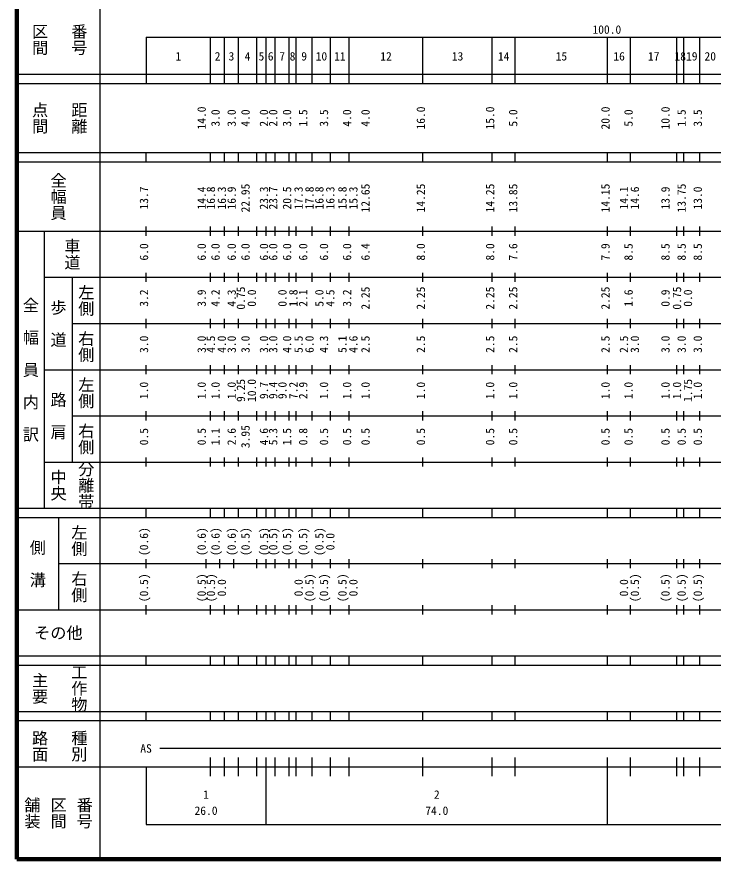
# Model space of a CAD drawing. Units: millimetres on the paper, enlarged 1000 times. Extents: x 40000 to 680000, y 20000 to 380000.
# Drawn here: x 40000 to 190885, y 20000 to 202409 of the extents above; entities that cross this region are included whole.
import ezdxf
from ezdxf.enums import TextEntityAlignment as Align

# ---------------------------------------------------------------- set-up
doc = ezdxf.new("R2010")
doc.units = ezdxf.units.MM
doc.header["$LTSCALE"] = 1000
doc.layers.add('S-TTL', color=2, linetype='Continuous', lineweight=140)
doc.layers.add('S-TTL-BAND', color=7, linetype='Continuous', lineweight=25)
doc.styles.add('@ＭＳ ゴシック', font='')
doc.styles.add('ＭＳ ゴシック', font='')
doc.styles.get('@ＭＳ ゴシック').set_extended_font_data('@MS Gothic')
doc.styles.get('ＭＳ ゴシック').set_extended_font_data('MS Gothic')

msp = doc.modelspace()

# ---------------------------------------------------------------- linework, layer by layer
at = {"layer": 'S-TTL'}
for p, q in [((40000, 380000), (40000, 20000)), ((40000, 20000), (680000, 20000))]:
    msp.add_line(p, q, dxfattribs=at)
at = {"layer": 'S-TTL-BAND'}
for p, q in [((58000, 370000), (58000, 20000)), ((68000, 198000), (579000, 198000)), ((68000, 198000), (68000, 188000)), ((82000, 188000), (82000, 198000)), ((85000, 188000), (85000, 198000)), ((88000, 188000), (88000, 198000)), ((92000, 188000), (92000, 198000)), ((94000, 188000), (94000, 198000)), ((96000, 188000), (96000, 198000)), ((99000, 188000), (99000, 198000)), ((100500, 188000), (100500, 198000)), ((104000, 188000), (104000, 198000)), ((108000, 188000), (108000, 198000)), ((112000, 188000), (112000, 198000)), ((128000, 188000), (128000, 198000)), ((143000, 188000), (143000, 198000)), ((148000, 188000), (148000, 198000)), ((168000, 188000), (168000, 198000)), ((173000, 188000), (173000, 198000)), ((183000, 188000), (183000, 198000)), ((184500, 188000), (184500, 198000)), ((188000, 188000), (188000, 198000)), ((40000, 190000), (579000, 190000)), ((40000, 188000), (579000, 188000)), ((40000, 173000), (579000, 173000)), ((68000, 171000), (68000, 173000)), ((82000, 171000), (82000, 173000)), ((85000, 171000), (85000, 173000)), ((88000, 171000), (88000, 173000)), ((92000, 171000), (92000, 173000)), ((94000, 171000), (94000, 173000)), ((96000, 171000), (96000, 173000)), ((99000, 171000), (99000, 173000)), ((100500, 171000), (100500, 173000)), ((104000, 171000), (104000, 173000)), ((108000, 171000), (108000, 173000)), ((112000, 171000), (112000, 173000)), ((128000, 171000), (128000, 173000)), ((143000, 171000), (143000, 173000)), ((148000, 171000), (148000, 173000)), ((168000, 171000), (168000, 173000)), ((173000, 171000), (173000, 173000)), ((183000, 171000), (183000, 173000)), ((184500, 171000), (184500, 173000)), ((188000, 171000), (188000, 173000)), ((40000, 171000), (579000, 171000)), ((68000, 155000), (68000, 157000)), ((82000, 155000), (82000, 157000)), ((85000, 155000), (85000, 157000)), ((88000, 155000), (88000, 157000)), ((92000, 155000), (92000, 157000)), ((94000, 155000), (94000, 157000)), ((96000, 155000), (96000, 157000)), ((99000, 155000), (99000, 157000)), ((100500, 155000), (100500, 157000)), ((104000, 155000), (104000, 157000)), ((108000, 155000), (108000, 157000)), ((112000, 155000), (112000, 157000)), ((128000, 155000), (128000, 157000)), ((143000, 155000), (143000, 157000)), ((148000, 155000), (148000, 157000)), ((168000, 155000), (168000, 157000)), ((173000, 155000), (173000, 157000)), ((183000, 155000), (183000, 157000)), ((184500, 155000), (184500, 157000)), ((188000, 155000), (188000, 157000)), ((40000, 156000), (579000, 156000)), ((46000, 96000), (46000, 156000)), ((46000, 146000), (579000, 146000)), ((52000, 146000), (52000, 106000)), ((68000, 145000), (68000, 147000)), ((82000, 145000), (82000, 147000)), ((85000, 145000), (85000, 147000)), ((88000, 145000), (88000, 147000)), ((92000, 145000), (92000, 147000)), ((94000, 145000), (94000, 147000)), ((96000, 145000), (96000, 147000)), ((99000, 145000), (99000, 147000)), ((100500, 145000), (100500, 147000)), ((104000, 145000), (104000, 147000)), ((108000, 145000), (108000, 147000)), ((112000, 145000), (112000, 147000)), ((128000, 145000), (128000, 147000)), ((143000, 145000), (143000, 147000)), ((148000, 145000), (148000, 147000)), ((168000, 145000), (168000, 147000)), ((173000, 145000), (173000, 147000)), ((183000, 145000), (183000, 147000)), ((184500, 145000), (184500, 147000)), ((188000, 145000), (188000, 147000)), ((68000, 135000), (68000, 137000)), ((82000, 135000), (82000, 137000)), ((85000, 135000), (85000, 137000)), ((88000, 135000), (88000, 137000)), ((92000, 135000), (92000, 137000)), ((94000, 135000), (94000, 137000)), ((96000, 135000), (96000, 137000)), ((99000, 135000), (99000, 137000)), ((100500, 135000), (100500, 137000)), ((104000, 135000), (104000, 137000)), ((108000, 135000), (108000, 137000)), ((112000, 135000), (112000, 137000)), ((128000, 135000), (128000, 137000)), ((143000, 135000), (143000, 137000)), ((148000, 135000), (148000, 137000)), ((168000, 135000), (168000, 137000)), ((173000, 135000), (173000, 137000)), ((183000, 135000), (183000, 137000)), ((184500, 135000), (184500, 137000)), ((188000, 135000), (188000, 137000)), ((52000, 136000), (579000, 136000)), ((46000, 126000), (579000, 126000)), ((68000, 125000), (68000, 127000)), ((82000, 125000), (82000, 127000)), ((85000, 125000), (85000, 127000)), ((88000, 125000), (88000, 127000)), ((92000, 125000), (92000, 127000)), ((94000, 125000), (94000, 127000)), ((96000, 125000), (96000, 127000)), ((99000, 125000), (99000, 127000)), ((100500, 125000), (100500, 127000)), ((104000, 125000), (104000, 127000)), ((108000, 125000), (108000, 127000)), ((112000, 125000), (112000, 127000)), ((128000, 125000), (128000, 127000)), ((143000, 125000), (143000, 127000)), ((148000, 125000), (148000, 127000)), ((168000, 125000), (168000, 127000)), ((173000, 125000), (173000, 127000)), ((183000, 125000), (183000, 127000)), ((184500, 125000), (184500, 127000)), ((188000, 125000), (188000, 127000)), ((68000, 115000), (68000, 117000)), ((82000, 115000), (82000, 117000)), ((85000, 115000), (85000, 117000)), ((88000, 115000), (88000, 117000)), ((92000, 115000), (92000, 117000)), ((94000, 115000), (94000, 117000)), ((96000, 115000), (96000, 117000)), ((99000, 115000), (99000, 117000)), ((100500, 115000), (100500, 117000)), ((104000, 115000), (104000, 117000)), ((108000, 115000), (108000, 117000)), ((112000, 115000), (112000, 117000)), ((128000, 115000), (128000, 117000)), ((143000, 115000), (143000, 117000)), ((148000, 115000), (148000, 117000)), ((168000, 115000), (168000, 117000)), ((173000, 115000), (173000, 117000)), ((183000, 115000), (183000, 117000)), ((184500, 115000), (184500, 117000)), ((188000, 115000), (188000, 117000)), ((52000, 116000), (579000, 116000)), ((46000, 106000), (579000, 106000)), ((68000, 105000), (68000, 107000)), ((82000, 105000), (82000, 107000)), ((85000, 105000), (85000, 107000)), ((88000, 105000), (88000, 107000)), ((92000, 105000), (92000, 107000)), ((94000, 105000), (94000, 107000)), ((96000, 105000), (96000, 107000)), ((99000, 105000), (99000, 107000)), ((100500, 105000), (100500, 107000)), ((104000, 105000), (104000, 107000)), ((108000, 105000), (108000, 107000)), ((112000, 105000), (112000, 107000)), ((128000, 105000), (128000, 107000)), ((143000, 105000), (143000, 107000)), ((148000, 105000), (148000, 107000)), ((168000, 105000), (168000, 107000)), ((173000, 105000), (173000, 107000)), ((183000, 105000), (183000, 107000)), ((184500, 105000), (184500, 107000)), ((188000, 105000), (188000, 107000)), ((40000, 96000), (579000, 96000)), ((68000, 94000), (68000, 96000)), ((82000, 94000), (82000, 96000)), ((85000, 94000), (85000, 96000)), ((88000, 94000), (88000, 96000)), ((92000, 94000), (92000, 96000)), ((94000, 94000), (94000, 96000)), ((96000, 94000), (96000, 96000)), ((99000, 94000), (99000, 96000)), ((100500, 94000), (100500, 96000)), ((104000, 94000), (104000, 96000)), ((108000, 94000), (108000, 96000)), ((112000, 94000), (112000, 96000)), ((128000, 94000), (128000, 96000)), ((143000, 94000), (143000, 96000)), ((148000, 94000), (148000, 96000)), ((168000, 94000), (168000, 96000)), ((173000, 94000), (173000, 96000)), ((183000, 94000), (183000, 96000)), ((184500, 94000), (184500, 96000)), ((188000, 94000), (188000, 96000)), ((40000, 94000), (579000, 94000)), ((49000, 94000), (49000, 74000)), ((49000, 84000), (579000, 84000)), ((68000, 83000), (68000, 85000)), ((81000, 83000), (81000, 85000)), ((84000, 83000), (84000, 85000)), ((87000, 83000), (87000, 85000)), ((92000, 83000), (92000, 85000)), ((94000, 83000), (94000, 85000)), ((96000, 83000), (96000, 85000)), ((99000, 83000), (99000, 85000)), ((100500, 83000), (100500, 85000)), ((104000, 83000), (104000, 85000)), ((108000, 83000), (108000, 85000)), ((112000, 83000), (112000, 85000)), ((128000, 83000), (128000, 85000)), ((143000, 83000), (143000, 85000)), ((148000, 83000), (148000, 85000)), ((168000, 83000), (168000, 85000)), ((173000, 83000), (173000, 85000)), ((183000, 83000), (183000, 85000)), ((184500, 83000), (184500, 85000)), ((188000, 83000), (188000, 85000)), ((68000, 73000), (68000, 75000)), ((82000, 73000), (82000, 75000)), ((85000, 73000), (85000, 75000)), ((88000, 73000), (88000, 75000)), ((92000, 73000), (92000, 75000)), ((94000, 73000), (94000, 75000)), ((96000, 73000), (96000, 75000)), ((99000, 73000), (99000, 75000)), ((100500, 73000), (100500, 75000)), ((104000, 73000), (104000, 75000)), ((108000, 73000), (108000, 75000)), ((112000, 73000), (112000, 75000)), ((128000, 73000), (128000, 75000)), ((143000, 73000), (143000, 75000)), ((148000, 73000), (148000, 75000)), ((168000, 73000), (168000, 75000)), ((173000, 73000), (173000, 75000)), ((183000, 73000), (183000, 75000)), ((184500, 73000), (184500, 75000)), ((188000, 73000), (188000, 75000)), ((40000, 74000), (579000, 74000)), ((40000, 64000), (579000, 64000)), ((68000, 62000), (68000, 64000)), ((82000, 62000), (82000, 64000)), ((85000, 62000), (85000, 64000)), ((88000, 62000), (88000, 64000)), ((92000, 62000), (92000, 64000)), ((94000, 62000), (94000, 64000)), ((96000, 62000), (96000, 64000)), ((99000, 62000), (99000, 64000)), ((100500, 62000), (100500, 64000)), ((104000, 62000), (104000, 64000)), ((108000, 62000), (108000, 64000)), ((112000, 62000), (112000, 64000)), ((128000, 62000), (128000, 64000)), ((143000, 62000), (143000, 64000)), ((148000, 62000), (148000, 64000)), ((168000, 62000), (168000, 64000)), ((173000, 62000), (173000, 64000)), ((183000, 62000), (183000, 64000)), ((184500, 62000), (184500, 64000)), ((188000, 62000), (188000, 64000)), ((40000, 62000), (579000, 62000)), ((40000, 52000), (579000, 52000)), ((68000, 50000), (68000, 52000)), ((82000, 50000), (82000, 52000)), ((85000, 50000), (85000, 52000)), ((88000, 50000), (88000, 52000)), ((92000, 50000), (92000, 52000)), ((94000, 50000), (94000, 52000)), ((96000, 50000), (96000, 52000)), ((99000, 50000), (99000, 52000)), ((100500, 50000), (100500, 52000)), ((104000, 50000), (104000, 52000)), ((108000, 50000), (108000, 52000)), ((112000, 50000), (112000, 52000)), ((128000, 50000), (128000, 52000)), ((143000, 50000), (143000, 52000)), ((148000, 50000), (148000, 52000)), ((168000, 50000), (168000, 52000)), ((173000, 50000), (173000, 52000)), ((183000, 50000), (183000, 52000)), ((184500, 50000), (184500, 52000)), ((188000, 50000), (188000, 52000)), ((40000, 50000), (579000, 50000)), ((71000, 44000), (304000, 44000)), ((82000, 38000), (82000, 42000)), ((85000, 38000), (85000, 42000)), ((88000, 38000), (88000, 42000)), ((92000, 38000), (92000, 42000)), ((94000, 27500), (94000, 42000)), ((96000, 38000), (96000, 42000)), ((99000, 38000), (99000, 42000)), ((100500, 38000), (100500, 42000)), ((104000, 38000), (104000, 42000)), ((108000, 38000), (108000, 42000)), ((112000, 38000), (112000, 42000)), ((128000, 38000), (128000, 42000)), ((143000, 38000), (143000, 42000)), ((148000, 38000), (148000, 42000)), ((168000, 27500), (168000, 42000)), ((173000, 38000), (173000, 42000)), ((183000, 38000), (183000, 42000)), ((184500, 38000), (184500, 42000)), ((188000, 38000), (188000, 42000)), ((40000, 40000), (579000, 40000)), ((68000, 40000), (68000, 27500)), ((68000, 27500), (579000, 27500))]:
    msp.add_line(p, q, dxfattribs=at)

# ---------------------------------------------------------------- texts
at = {"layer": 'S-TTL-BAND', "style": '@ＭＳ ゴシック'}
for s, p in [('番号', (53500, 197500)), ('区間', (45000, 197500)), ('点間', (45000, 180500)), ('距離', (53500, 180500)), ('全幅員', (49000, 163500)), ('車道', (52000, 151000)), ('左側', (55000, 141000)), ('全\u3000幅\u3000員\u3000内\u3000訳', (43000, 126000)), ('歩\u3000道', (49000, 136000)), ('右側', (55000, 131000)), ('左側', (55000, 121000)), ('路\u3000肩', (49000, 116000)), ('右側', (55000, 111000)), ('分離帯', (55000, 101000)), ('中央', (49000, 101000)), ('左側', (53500, 89000)), ('側\u3000溝', (44500, 84000)), ('右側', (53500, 79000)), ('主要', (45000, 57000)), ('工作物', (53500, 57000)), ('路面', (45000, 44500)), ('種別', (53500, 44500)), ('舗装', (43333, 30000)), ('区間', (49000, 30000)), ('番号', (54667, 30000))]:
    msp.add_text(s, height=2566, rotation=270, dxfattribs=at).set_placement(p, align=Align.MIDDLE_CENTER)
at = {"layer": 'S-TTL-BAND', "style": 'ＭＳ ゴシック'}
for s, p in [('100.0', (167844, 198195)), ('1', (75000, 192405)), ('2', (83500, 192405)), ('3', (86500, 192405)), ('4', (90000, 192405)), ('5', (93000, 192405)), ('6', (95000, 192405)), ('7', (97500, 192405)), ('8', (99750, 192405)), ('9', (102250, 192405)), ('10', (106000, 192405)), ('11', (110000, 192405)), ('12', (120000, 192405)), ('13', (135500, 192405)), ('14', (145500, 192405)), ('15', (158000, 192405)), ('16', (170500, 192405)), ('17', (178000, 192405)), ('18', (183750, 192405)), ('19', (186250, 192405)), ('20', (190250, 192405)), ('AS', (68000, 42500)), ('1', (81000, 32523)), ('2', (131000, 32523)), ('26.0', (81000, 29033)), ('74.0', (131000, 29033))]:
    msp.add_text(s, height=1833, dxfattribs=at).set_placement(p, align=Align.BOTTOM_CENTER)
for s, p in [('14.0', (81500, 180500)), ('16.0', (129000, 180500)), ('15.0', (144000, 180500)), ('20.0', (169000, 180500)), ('10.0', (182000, 180500)), ('3.0', (84500, 180500)), ('3.0', (88000, 180500)), ('4.0', (91000, 180500)), ('2.0', (95000, 180500)), ('2.0', (97000, 180500)), ('3.0', (100000, 180500)), ('1.5', (103500, 180500)), ('3.5', (108000, 180500)), ('4.0', (113000, 180500)), ('4.0', (117000, 180500)), ('5.0', (149000, 180500)), ('5.0', (174000, 180500)), ('1.5', (185500, 180500)), ('3.5', (189000, 180500)), ('22.95', (91000, 163174)), ('12.65', (117000, 163174)), ('14.25', (129000, 163174)), ('14.25', (144000, 163174)), ('13.85', (149000, 163174)), ('14.15', (169000, 163174)), ('13.75', (185500, 163174)), ('13.7', (69000, 163174)), ('14.4', (81500, 163174)), ('16.8', (83500, 163174)), ('16.3', (85870, 163174)), ('16.9', (88000, 163174)), ('23.3', (95000, 163174)), ('23.7', (97000, 163174)), ('20.5', (100000, 163174)), ('17.3', (102500, 163174)), ('17.8', (104870, 163174)), ('16.8', (107000, 163174)), ('16.3', (109370, 163174)), ('15.8', (112000, 163174)), ('15.3', (114370, 163174)), ('14.1', (173000, 163174)), ('14.6', (175370, 163174)), ('13.9', (182000, 163174)), ('13.0', (189000, 163174)), ('6.0', (69000, 151500)), ('6.0', (81500, 151500)), ('6.0', (84500, 151500)), ('6.0', (88000, 151500)), ('6.0', (91000, 151500)), ('6.0', (95000, 151500)), ('6.0', (97000, 151500)), ('6.0', (100000, 151500)), ('6.0', (103500, 151500)), ('6.0', (108000, 151500)), ('6.0', (113000, 151500)), ('6.4', (117000, 151500)), ('8.0', (129000, 151500)), ('8.0', (144000, 151500)), ('7.6', (149000, 151500)), ('7.9', (169000, 151500)), ('8.5', (174000, 151500)), ('8.5', (182000, 151500)), ('8.5', (185500, 151500)), ('8.5', (189000, 151500)), ('3.2', (69000, 141500)), ('3.9', (81500, 141500)), ('4.2', (84500, 141500)), ('4.3', (88000, 141500)), ('0.75', (90000, 141500)), ('0.0', (92370, 141500)), ('0.0', (99000, 141500)), ('1.8', (101370, 141500)), ('2.1', (103500, 141500)), ('5.0', (107000, 141500)), ('4.5', (109370, 141500)), ('3.2', (113000, 141500)), ('2.25', (117000, 141500)), ('2.25', (129000, 141500)), ('2.25', (144000, 141500)), ('2.25', (149000, 141500)), ('2.25', (169000, 141500)), ('1.6', (174000, 141500)), ('0.9', (182000, 141500)), ('0.75', (184500, 141500)), ('0.0', (186870, 141500)), ('3.0', (69000, 131500)), ('3.0', (81500, 131500)), ('4.5', (83500, 131500)), ('4.0', (85870, 131500)), ('3.0', (88000, 131500)), ('3.0', (91000, 131500)), ('3.0', (95000, 131500)), ('3.0', (97000, 131500)), ('4.0', (100000, 131500)), ('5.5', (102500, 131500)), ('6.0', (104870, 131500)), ('4.3', (108000, 131500)), ('5.1', (112000, 131500)), ('4.6', (114370, 131500)), ('2.5', (117000, 131500)), ('2.5', (129000, 131500)), ('2.5', (144000, 131500)), ('2.5', (149000, 131500)), ('2.5', (169000, 131500)), ('2.5', (173000, 131500)), ('3.0', (175370, 131500)), ('3.0', (182000, 131500)), ('3.0', (185500, 131500)), ('3.0', (189000, 131500)), ('1.0', (69000, 121500)), ('1.0', (81500, 121500)), ('1.0', (84500, 121500)), ('1.0', (88000, 121500)), ('9.25', (90000, 121500)), ('10.0', (92370, 121500)), ('9.7', (95000, 121500)), ('9.4', (97000, 121500)), ('9.0', (99000, 121500)), ('7.2', (101370, 121500)), ('2.9', (103500, 121500)), ('1.0', (108000, 121500)), ('1.0', (113000, 121500)), ('1.0', (117000, 121500)), ('1.0', (129000, 121500)), ('1.0', (144000, 121500)), ('1.0', (149000, 121500)), ('1.0', (169000, 121500)), ('1.0', (174000, 121500)), ('1.0', (182000, 121500)), ('1.0', (184500, 121500)), ('1.75', (186870, 121500)), ('1.0', (189000, 121500)), ('0.5', (69000, 111500)), ('0.5', (81500, 111500)), ('1.1', (84500, 111500)), ('2.6', (88000, 111500)), ('3.95', (91000, 111500)), ('4.6', (95000, 111500)), ('5.3', (97000, 111500)), ('1.5', (100000, 111500)), ('0.8', (103500, 111500)), ('0.5', (108000, 111500)), ('0.5', (113000, 111500)), ('0.5', (117000, 111500)), ('0.5', (129000, 111500)), ('0.5', (144000, 111500)), ('0.5', (149000, 111500)), ('0.5', (169000, 111500)), ('0.5', (174000, 111500)), ('0.5', (182000, 111500)), ('0.5', (185500, 111500)), ('0.5', (189000, 111500)), ('(0.6)', (69000, 88764)), ('(0.6)', (81500, 88764)), ('(0.6)', (84500, 88764)), ('(0.6)', (88000, 88764)), ('(0.5)', (91000, 88764)), ('(0.5)', (95000, 88764)), ('(0.5)', (97000, 88764)), ('(0.5)', (100000, 88764)), ('(0.5)', (103500, 88764)), ('(0.5)', (107000, 88764)), ('0.0', (109370, 88764)), ('(0.5)', (69000, 78764)), ('(0.5)', (81500, 78764)), ('(0.5)', (83500, 78764)), ('0.0', (85870, 78764)), ('0.0', (102500, 78764)), ('(0.5)', (104870, 78764)), ('(0.5)', (108000, 78764)), ('(0.5)', (112000, 78764)), ('0.0', (114370, 78764)), ('0.0', (173000, 78764)), ('(0.5)', (175370, 78764)), ('(0.5)', (182000, 78764)), ('(0.5)', (185500, 78764)), ('(0.5)', (189000, 78764))]:
    msp.add_text(s, height=1833, rotation=90, dxfattribs=at).set_placement(p, align=Align.BOTTOM_CENTER)
msp.add_text('その他', height=2566, dxfattribs=at).set_placement((49000, 69000), align=Align.MIDDLE_CENTER)

doc.saveas('drawing.dxf')
